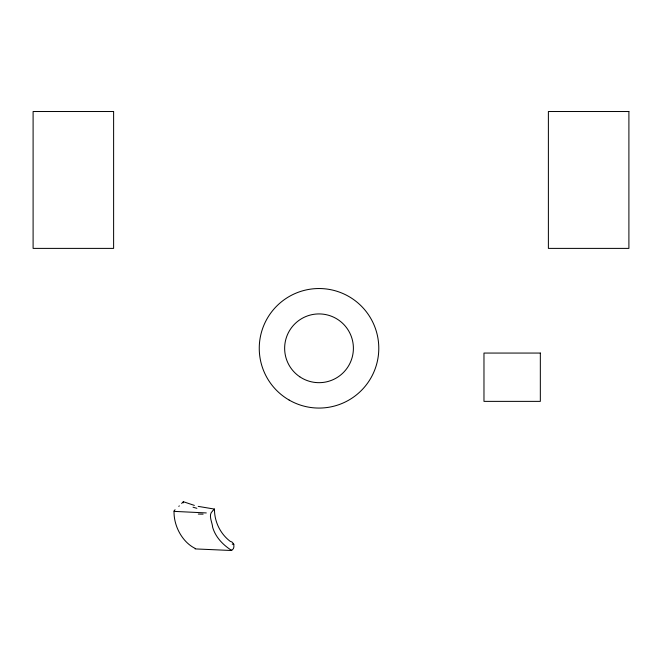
<?xml version="1.0" encoding="UTF-8"?>
<svg xmlns="http://www.w3.org/2000/svg" width="662" height="662" viewBox="0 0 662 662"><rect width="100%" height="100%" fill="white"/><g stroke="black" fill="none" stroke-linecap="round" stroke-linejoin="round"><path stroke-width="0.99" d="M194.371 505.396L183.341 501.713L183.341 502.83M198.203 506.38L214.471 509.086C214.38 521.565 220.223 533.729 230.169 541.309C234.944 541.913 235.316 550.188 230.55 550.453M195.307 548.475C182.538 542.36 173.717 526.265 174.032 511.37L206.287 512.934M178.806 506.397L179.311 505.859M181.645 503.459L183.341 501.713M214.471 509.086L212.858 510.733M212.494 511.105C207.942 514.928 212.312 522.293 212.634 527.217C215.489 537.205 223.127 545.049 231.725 550.478M229.954 550.436L195.091 548.906M234 544.263L232.221 544.172M173.94 511.014A76.982 1.523 -44 0 1 175.066 509.74M203.11 514.142A94.749 7.108 -1.8 0 1 198.302 514.06M196.879 508.292A124.373 86.697 -24.5 0 1 193.031 507.2M113.616 111.522L33.1 111.522L33.1 248.391L113.616 248.391L113.616 111.522M628.9 111.522L548.384 111.522L548.384 248.391L628.9 248.391L628.9 111.522M540.333 353.061L483.972 353.061L483.972 401.371L540.333 401.371L540.333 353.061M289.137 400.055A59.762 59.762 0 0 0 378.788 348.295A59.762 59.762 0 0 0 289.137 296.543A59.762 59.762 0 0 0 289.137 400.055M299.754 376.769A34.374 34.374 0 0 0 353.309 350.752A34.374 34.374 0 0 0 303.999 317.379A34.374 34.374 0 0 0 299.754 376.769"/></g></svg>
